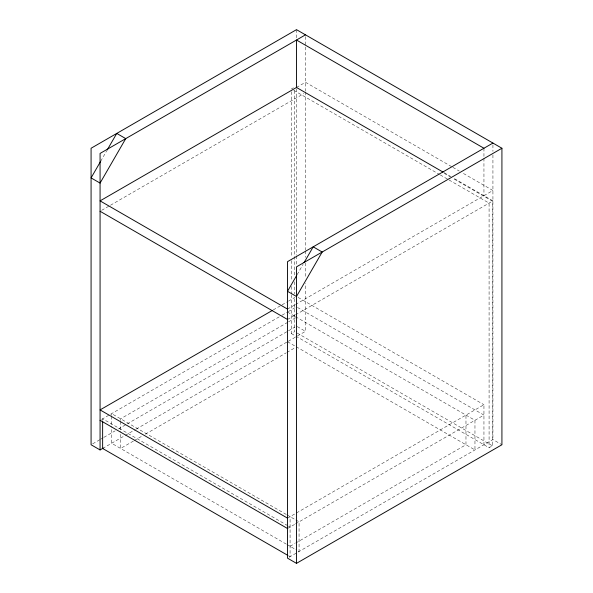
<?xml version="1.0" encoding="UTF-8"?>
<svg xmlns="http://www.w3.org/2000/svg" width="593" height="593" viewBox="0 0 593 593"><rect width="100%" height="100%" fill="white"/><g stroke="black" fill="none" stroke-linecap="round" stroke-linejoin="round"><path stroke-width="0.44" stroke-dasharray="2.96 2.22" d="M100.706 161.222L106.666 150.896M297.145 274.633L303.105 264.308M291.363 88.95L293.365 87.794M296.5 87.468L305.484 82.279L452.081 166.915M101.67 210.33L109.698 205.697M110.498 205.23L303.883 93.583M273.247 309.924L281.267 305.299M282.068 304.832L287.679 301.592M288.48 301.133L294.899 297.427M287.516 309.101L294.736 304.928M295.536 304.468L492.931 190.501L462.496 172.926M101.67 419.362L281.267 315.676M282.068 315.209L287.679 311.97M288.265 311.636L295.003 307.745M287.516 319.479L294.736 315.306M295.536 314.846L492.931 200.879L452.882 177.752M287.709 322.333L120.609 418.806L120.609 420.607M288.502 321.873L296.5 317.255M92.686 443.823L99.906 439.658M100.706 439.191L103.115 437.804M103.916 437.337L115.153 430.852M118.363 428.998L126.383 424.366M127.191 423.906L287.672 331.25M288.472 330.783L294.891 327.077M291.363 294.795L291.363 333.562L294.706 331.635L294.706 297.486M102.633 448.456L124.411 435.885M125.212 435.425L135.374 429.554M136.175 429.095L287.835 341.531M288.265 341.286L296.663 336.439M297.464 335.972L305.484 331.339L305.484 283.306M133.403 441.073L120.609 448.456L120.609 431.385M134.196 440.606L142.194 435.996M145.396 434.15L286.108 352.909M286.908 352.45L294.899 347.832M287.516 518.134L483.947 404.722L483.947 444.75M287.516 528.511L295.321 524.004M295.529 523.878L483.947 415.1L297.301 307.344M290.081 546.301L294.877 543.529M295.677 543.069L465.972 444.75L465.972 415.1M289.117 557.235L492.931 439.561L501.923 444.75M291.363 333.562L489.084 447.715L492.42 445.788L492.42 201.175L453.2 178.53M452.882 167.374L459.293 171.073M443.898 172.563L452.081 177.292M444.394 173.445L449.998 176.677M293.765 90.336L439.45 174.446M440.251 174.913L448.256 179.531M449.057 179.998L489.084 203.102L489.084 447.715M298.101 297.427L483.947 404.722M287.516 312.066L295.003 316.395M295.522 316.692L474.963 420.289L474.963 449.939L295.522 346.342M297.249 326.587L305.484 331.339M297.1 333.021L492.42 445.788M287.516 341.716L295.003 346.045M286.249 514.442L111.617 413.618L111.617 415.419M287.049 514.902L295.321 519.676M295.863 519.987L299.065 521.84L299.065 551.49L295.863 549.637M287.679 525.643L102.633 418.806L102.633 420.607M288.48 526.102L290.081 527.029M286.249 544.092L111.617 443.267L111.617 426.197M287.049 544.552L295.321 549.326M288.48 555.752L290.081 556.679L290.081 516.651M492.931 144.885L492.931 151.371M492.931 154.921L492.931 439.561M483.947 148.25L483.947 157.375M483.947 158.287L483.947 195.69M305.484 36.662L305.484 91.181M305.484 92.108L305.484 250.053M305.484 250.98L305.484 257.444M305.484 262.988L305.484 276.842M296.5 29.65L296.5 37.967M296.5 88.765L296.5 255.027M296.5 255.954L296.5 265.19M294.706 90.714L294.706 276.256M294.706 281.794L294.706 293.794M291.363 91.722L291.363 256.947M291.363 260.638L291.363 280.949M291.363 286.486L291.363 293.869M120.609 421.504L120.609 430.488M111.617 416.316L111.617 425.3"/><path stroke-width="0.89" d="M100.706 161.222L91.077 177.9L100.069 183.089L125.746 138.614L116.754 133.425L107.125 150.103M296.685 275.426L287.516 291.311L296.5 296.5L322.177 252.025L313.193 246.836L304.016 262.721M305.484 34.839L100.069 153.439L100.069 449.939L103.278 448.086M296.663 87.379L100.069 200.879L287.516 309.101M492.931 143.061L287.516 261.661L287.516 558.161L296.5 563.35L501.923 444.75L501.923 148.25L296.5 29.65L91.077 148.25L91.077 444.75L100.069 449.939M501.923 148.25L296.5 266.85L296.5 563.35M272.446 310.391L100.069 409.911L287.516 518.134M483.947 148.25L296.5 40.027L296.5 87.468L443.09 172.103M100.069 211.256L287.516 319.479M100.069 420.289L287.516 528.511M287.679 555.293L102.633 448.456L102.633 421.504"/></g></svg>
